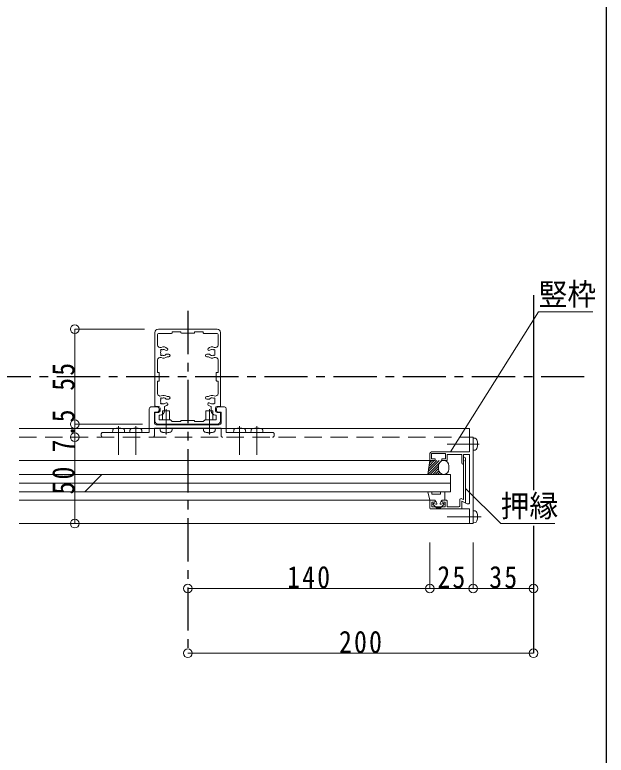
# Model space of a CAD drawing. Units: millimetres at full size, sheet at 1:5. Extents: x -1050 to 1050, y -742 to 742.
# Drawn here: x 648 to 990, y -314.2 to 114 of the extents above; entities that cross this region are included whole.
import ezdxf
from ezdxf.enums import TextEntityAlignment as Align

# ---------------------------------------------------------------- set-up
doc = ezdxf.new("R2010")
doc.units = ezdxf.units.MM
doc.header["$LTSCALE"] = 5
doc.linetypes.add('CHAIN1', pattern=[8, 5, -1, 1, -1])
doc.linetypes.add('DASHED2', pattern=[3, 2, -1])
for name, color, linetype in [('0-0_通り芯', 7, 'CHAIN1'), ('0-1_躯体', 134, 'Continuous'), ('1-5_図枠1_1', 7, 'Continuous')]:
    doc.layers.add(name, color=color, linetype=linetype)
for name, color, linetype, lineweight in [('0-3_寸法', 54, 'Continuous', 20), ('0-4_手摺部材', 92, 'Continuous', 20), ('0-7_ガラス', 6, 'Continuous', 20), ('0-8_その他', 11, 'Continuous', 20), ('0-9_文字', 3, 'Continuous', 20), ('0-A_支柱', 6, 'Continuous', 20)]:
    doc.layers.add(name, color=color, linetype=linetype, lineweight=lineweight)
doc.styles.add('ＭＳ ゴシック', font='')
doc.styles.get('ＭＳ ゴシック').set_extended_font_data('MS Gothic')

# ---------------------------------------------------------------- blocks, each defined once
blk = doc.blocks.new('dimension_origin')
at = {"color": 0, "linetype": 'Continuous', "lineweight": -2}
blk.add_circle((0, 0), 1.25, dxfattribs=at)

msp = doc.modelspace()

# ---------------------------------------------------------------- linework, layer by layer
at = {"layer": '0-0_通り芯'}
for p, q in [((748.02, -57.19), (748.02, -255.293)), ((977.332, -95.293), (-315, -95.293))]:
    msp.add_line(p, q, dxfattribs=at)
at = {"layer": '0-1_躯体'}
for p, q in [((948.02, -48.078), (948.02, -160.916)), ((948.02, -181.487), (948.02, -255.293))]:
    msp.add_line(p, q, dxfattribs=at)
at = {"layer": '0-3_寸法'}
for p, q in [((723.048, -67.793), (682.654, -67.793)), ((682.654, -67.793), (682.654, -122.793)), ((721.932, -122.793), (682.654, -122.793)), ((682.654, -122.793), (682.654, -130.293)), ((682.654, -130.293), (682.654, -180.293)), ((888.02, -191.172), (888.02, -217.793)), ((913.02, -191.172), (913.02, -217.793)), ((748.02, -217.793), (888.02, -217.793)), ((888.02, -217.793), (913.02, -217.793)), ((913.02, -217.793), (948.02, -217.793)), ((948.02, -255.293), (748.02, -255.293))]:
    msp.add_line(p, q, dxfattribs=at)
at = {"layer": '0-4_手摺部材'}
for p, q in [((744.52, -67.793), (751.52, -67.793)), ((725.77, -125.293), (725.77, -113.793)), ((726.77, -112.793), (730.47, -112.793)), ((731.47, -113.793), (731.47, -114.793)), ((733.52, -120.293), (733.52, -115.093)), ((733.52, -115.093), (737.52, -115.093)), ((737.52, -115.093), (737.52, -120.293)), ((758.52, -120.293), (758.52, -115.093)), ((758.52, -115.093), (762.52, -115.093)), ((762.52, -115.093), (762.52, -120.293)), ((764.57, -113.793), (764.57, -114.793)), ((769.27, -112.793), (765.57, -112.793)), ((770.27, -125.293), (770.27, -113.793)), ((730.47, -115.793), (728.77, -115.793)), ((728.77, -115.793), (728.77, -122.093)), ((765.57, -115.793), (767.27, -115.793)), ((767.27, -115.793), (767.27, -122.093)), ((729.77, -123.093), (766.27, -123.093)), ((911.02, -125.293), (650.52, -125.293)), ((728.77, -125.093), (767.27, -125.093)), ((728.77, -125.293), (728.77, -125.093)), ((732.038, -125.293), (732.02, -125.093)), ((739.02, -125.093), (732.02, -125.093)), ((739.003, -125.293), (739.02, -125.093)), ((757.038, -125.293), (757.02, -125.093)), ((764.02, -125.093), (757.02, -125.093)), ((764.003, -125.293), (764.02, -125.093)), ((767.27, -125.093), (767.27, -125.293)), ((911.02, -130.293), (911.02, -125.293)), ((914.139, -130.891), (913.02, -130.793)), ((913.02, -130.793), (913.02, -137.793)), ((888.02, -139.793), (888.02, -143.793)), ((911.02, -138.793), (889.02, -138.793)), ((906.52, -140.293), (906.52, -145.293)), ((907.52, -140.293), (911.02, -140.293)), ((907.52, -140.293), (907.52, -145.293)), ((911.02, -140.293), (911.02, -167.925)), ((914.139, -137.695), (913.02, -137.793)), ((650.52, -143.793), (888.02, -143.793)), ((907.52, -142.393), (907.52, -143.493)), ((907.82, -143.793), (907.52, -143.493)), ((907.82, -143.793), (907.52, -144.093)), ((907.52, -144.093), (907.52, -166.076)), ((908.72, -142.393), (908.72, -167.976)), ((650.52, -166.796), (888.02, -166.796)), ((890.52, -166.793), (888.32, -166.793)), ((897.72, -166.793), (895.52, -166.793)), ((905.32, -170.093), (905.32, -166.612)), ((906.464, -165.89), (907.234, -166.256)), ((888.02, -167.093), (888.02, -171.293)), ((890.72, -167.793), (889.22, -167.793)), ((889.22, -170.593), (889.22, -167.793)), ((896.82, -170.593), (889.22, -170.593)), ((891.02, -167.293), (891.02, -167.493)), ((895.02, -167.493), (895.02, -167.293)), ((896.82, -167.793), (895.32, -167.793)), ((896.82, -167.793), (896.82, -170.593)), ((898.02, -167.093), (898.02, -170.593)), ((904.82, -170.593), (898.02, -170.593)), ((908.434, -168.157), (906.52, -167.245)), ((906.52, -171.493), (906.52, -167.245)), ((906.22, -171.793), (888.52, -171.793)), ((911.02, -171.793), (911.02, -180.293)), ((914.139, -172.891), (913.02, -172.793)), ((913.02, -172.793), (913.02, -179.793)), ((914.139, -179.695), (913.02, -179.793)), ((650.52, -180.293), (911.02, -180.293))]:
    msp.add_line(p, q, dxfattribs=at)
at = {"layer": '0-4_手摺部材', "linetype": 'CHAIN1'}
for p, q in [((735.52, -114.093), (735.52, -128.693)), ((760.52, -114.093), (760.52, -128.693)), ((708.02, -123.893), (708.02, -140.493)), ((718.02, -123.893), (718.02, -140.493)), ((778.02, -123.893), (778.02, -140.493)), ((788.02, -123.893), (788.02, -140.493)), ((916.62, -134.293), (898.061, -134.293)), ((917.661, -176.293), (898.061, -176.293))]:
    msp.add_line(p, q, dxfattribs=at)
at = {"layer": '0-4_手摺部材', "linetype": 'DASHED2'}
for p, q in [((699.02, -127.493), (707.72, -127.493)), ((704.618, -126.374), (704.52, -127.493)), ((708.02, -127.793), (707.72, -127.493)), ((708.02, -127.793), (708.32, -127.493)), ((708.32, -127.493), (717.72, -127.493)), ((711.422, -126.374), (711.52, -127.493)), ((714.618, -126.374), (714.52, -127.493)), ((718.02, -127.793), (717.72, -127.493)), ((718.02, -127.793), (718.32, -127.493)), ((718.32, -127.493), (725.77, -127.493)), ((721.422, -126.374), (721.52, -127.493)), ((725.77, -127.493), (725.77, -125.293)), ((728.77, -129.293), (728.77, -125.293)), ((732.118, -126.212), (732.038, -125.293)), ((738.922, -126.212), (739.003, -125.293)), ((757.118, -126.212), (757.038, -125.293)), ((763.922, -126.212), (764.003, -125.293)), ((767.27, -125.293), (767.27, -129.293)), ((770.27, -127.493), (770.27, -125.293)), ((777.72, -127.493), (770.27, -127.493)), ((774.618, -126.374), (774.52, -127.493)), ((778.02, -127.793), (777.72, -127.493)), ((778.02, -127.793), (778.32, -127.493)), ((787.72, -127.493), (778.32, -127.493)), ((781.422, -126.374), (781.52, -127.493)), ((784.618, -126.374), (784.52, -127.493)), ((788.02, -127.793), (787.72, -127.493)), ((788.02, -127.793), (788.32, -127.493)), ((797.02, -127.493), (788.32, -127.493)), ((791.422, -126.374), (791.52, -127.493)), ((650.52, -130.293), (911.02, -130.293)), ((698.02, -129.293), (698.02, -128.493)), ((798.02, -129.293), (798.02, -128.493))]:
    msp.add_line(p, q, dxfattribs=at)
at = {"layer": '0-4_手摺部材'}
for points in [[(911.02, -180.293), (913.02, -180.293), (913.02, -130.293), (911.02, -130.293), (911.02, -138.793)], [(888.02, -143.793), (891.02, -143.793), (891.02, -142.793), (889.02, -142.793), (889.02, -139.793), (897.02, -139.793), (897.02, -142.793), (895.02, -142.793), (895.02, -143.793), (898.02, -143.793), (898.02, -140.293), (906.52, -140.293)], [(911.02, -171.793), (906.52, -171.793), (906.52, -167.293), (909.573, -168.819)]]:
    msp.add_lwpolyline(points, dxfattribs=at)
for centre, radius, start, end in [((726.77, -113.793), 1, 90, 180), ((730.47, -113.793), 1, 0, 90), ((730.47, -114.793), 1, 270, 360), ((765.57, -113.793), 1, 90, 180), ((765.57, -114.793), 1, 180, 270), ((769.27, -113.793), 1, 0, 90), ((729.77, -122.093), 1, 180, 270), ((766.27, -122.093), 1, 270, 360), ((705.913, -126.487), 1.3, 105.88085, 113.31036), ((708.02, -133.893), 9, 74.11915, 105.88085), ((710.127, -126.487), 1.3, 66.68964, 74.11915), ((715.913, -126.487), 1.3, 105.88085, 113.31036), ((718.02, -133.893), 9, 74.11915, 105.88085), ((720.127, -126.487), 1.3, 66.68964, 74.11915), ((775.913, -126.487), 1.3, 105.88085, 113.31036), ((778.02, -133.893), 9, 74.11915, 105.88085), ((780.127, -126.487), 1.3, 66.68964, 74.11915), ((785.913, -126.487), 1.3, 105.88085, 113.31036), ((788.02, -133.893), 9, 74.11915, 105.88085), ((790.127, -126.487), 1.3, 66.68964, 74.11915), ((914.026, -132.186), 1.3, 15.88085, 85), ((906.62, -134.293), 9, 344.11915, 15.88085), ((914.026, -136.4), 1.3, 275, 344.11915), ((889.02, -139.793), 1, 90, 180), ((907.02, -145.293), 0.5, 180, 360), ((908.12, -142.393), 0.6, 0, 180), ((888.32, -167.093), 0.3, 90, 180), ((890.52, -167.293), 0.5, 0, 90), ((895.52, -167.293), 0.5, 90, 180), ((897.72, -167.093), 0.3, 0, 90), ((906.12, -166.612), 0.8, 64.54, 180), ((907.32, -166.076), 0.2, 244.54, 360), ((888.52, -171.293), 0.5, 180, 270), ((890.72, -167.493), 0.3, 270, 360), ((895.32, -167.493), 0.3, 180, 270), ((904.82, -170.093), 0.5, 270, 360), ((908.52, -167.976), 0.2, 244.54, 360), ((910.02, -167.925), 1, 243.43495, 360), ((906.22, -171.493), 0.3, 270, 360), ((914.026, -174.186), 1.3, 15.88085, 85), ((906.62, -176.293), 9, 344.11915, 15.88085), ((914.026, -178.4), 1.3, 275, 344.11915)]:
    msp.add_arc(centre, radius, start, end, dxfattribs=at)
at = {"layer": '0-4_手摺部材', "linetype": 'DASHED2'}
for centre, radius, start, end in [((699.02, -128.493), 1, 90, 180), ((705.913, -126.487), 1.3, 113.31036, 175), ((710.127, -126.487), 1.3, 5, 66.68964), ((715.913, -126.487), 1.3, 113.31036, 175), ((720.127, -126.487), 1.3, 5, 66.68964), ((733.413, -126.099), 1.3, 185, 254.11915), ((735.52, -118.693), 9, 254.11915, 285.88085), ((737.627, -126.099), 1.3, 285.88085, 355), ((758.413, -126.099), 1.3, 185, 254.11915), ((760.52, -118.693), 9, 254.11915, 285.88085), ((762.627, -126.099), 1.3, 285.88085, 355), ((775.913, -126.487), 1.3, 113.31036, 175), ((780.127, -126.487), 1.3, 5, 66.68964), ((785.913, -126.487), 1.3, 113.31036, 175), ((790.127, -126.487), 1.3, 5, 66.68964), ((797.02, -128.493), 1, 0, 90), ((699.02, -129.293), 1, 180, 270), ((727.77, -129.293), 1, 270, 360), ((768.27, -129.293), 1, 180, 270), ((797.02, -129.293), 1, 270, 360)]:
    msp.add_arc(centre, radius, start, end, dxfattribs=at)
at = {"layer": '0-7_ガラス'}
for p, q in [((900.02, -151.796), (650.52, -151.796)), ((688.436, -161.796), (698.436, -151.796)), ((900.02, -161.796), (900.02, -151.796)), ((650.52, -156.796), (900.02, -156.796)), ((650.52, -161.796), (900.02, -161.796))]:
    msp.add_line(p, q, dxfattribs=at)
at = {"layer": '0-8_その他'}
for p, q in [((888.02, -143.793), (886.812, -151.793)), ((886.856, -151.793), (893.532, -145.117)), ((887.056, -150.179), (893.441, -143.793)), ((887.307, -148.513), (892.027, -143.793)), ((887.559, -146.847), (890.613, -143.793)), ((887.81, -145.182), (889.199, -143.793)), ((894.344, -144.305), (894.856, -143.793)), ((888.27, -151.793), (893.02, -147.043)), ((889.684, -151.793), (893.02, -148.457)), ((891.098, -151.793), (893.168, -149.723)), ((893.02, -148.793), (893.02, -146.793)), ((899.02, -148.793), (899.02, -146.793)), ((892.513, -151.793), (893.66, -150.645)), ((887.992, -166.682), (886.817, -161.982)), ((886.962, -161.796), (889.12, -161.796)), ((889.27, -163.146), (889.27, -161.946)), ((894.27, -163.146), (894.27, -161.946)), ((894.42, -161.796), (896.62, -161.796)), ((896.77, -166.646), (896.77, -161.946)), ((888.137, -166.796), (891.029, -166.796)), ((889.42, -163.296), (894.12, -163.296)), ((895.011, -166.796), (896.62, -166.796)), ((889.942, -169.283), (891.672, -170.955)), ((891.471, -169.067), (890.369, -168.624)), ((892.02, -171.096), (894.02, -171.096)), ((896.098, -169.283), (894.367, -170.955)), ((894.569, -169.067), (895.671, -168.624))]:
    msp.add_line(p, q, dxfattribs=at)
for centre, radius, start, end in [((896.02, -146.793), 3, 90, 180), ((896.02, -146.793), 3, 0, 90), ((896.02, -148.793), 3, 180, 270), ((896.02, -148.793), 3, 270, 360), ((886.962, -161.946), 0.15, 90, 194.03624), ((889.12, -161.946), 0.15, 0, 90), ((894.42, -161.946), 0.15, 90, 180), ((896.62, -161.946), 0.15, 0, 90), ((888.137, -166.646), 0.15, 194.03624, 270), ((889.42, -163.146), 0.15, 180, 270), ((891.029, -166.946), 0.15, 29.09547, 90), ((873.684, -176.598), 20, 23.77732, 29.09547), ((912.356, -176.598), 20, 150.90453, 156.22268), ((894.12, -163.146), 0.15, 270, 360), ((895.011, -166.946), 0.15, 90, 150.90453), ((896.62, -166.646), 0.15, 270, 360), ((890.22, -168.996), 0.4, 68.12576, 225.9867), ((891.62, -168.696), 0.4, 248.12576, 23.77732), ((892.02, -170.596), 0.5, 225.9867, 270), ((894.42, -168.696), 0.4, 156.22268, 291.87424), ((894.02, -170.596), 0.5, 270, 314.0133), ((895.82, -168.996), 0.4, 314.0133, 111.87424)]:
    msp.add_arc(centre, radius, start, end, dxfattribs=at)
at = {"layer": '0-9_文字'}
for points in [[(900.019, -138.793), (950.934, -57.793), (982.184, -57.793)], [(908.72, -160.025), (928.988, -180.293), (960.238, -180.293)]]:
    msp.add_lwpolyline(points, dxfattribs=at)
at = {"layer": '0-A_支柱'}
for p, q in [((765.02, -67.793), (731.02, -67.793)), ((729.02, -69.793), (729.02, -112.193)), ((730.52, -76.985), (730.52, -70.793)), ((738.72, -70.293), (731.02, -70.293)), ((744.02, -69.293), (744.02, -69.743)), ((744.32, -70.043), (751.72, -70.043)), ((752.02, -69.293), (752.02, -69.743)), ((752.02, -69.293), (757.02, -69.293)), ((757.02, -69.993), (757.02, -69.293)), ((757.32, -70.293), (765.02, -70.293)), ((765.52, -76.985), (765.52, -70.793)), ((767.02, -112.193), (767.02, -69.793)), ((730.52, -92.793), (730.52, -85.601)), ((735.697, -82.293), (737.02, -82.293)), ((736.097, -83.793), (737.02, -83.793)), ((760.343, -82.293), (759.02, -82.293)), ((759.943, -83.793), (759.02, -83.793)), ((765.52, -92.793), (765.52, -85.601)), ((730.52, -92.793), (731.22, -92.793)), ((731.52, -93.093), (731.52, -97.493)), ((764.52, -93.093), (764.52, -97.493)), ((765.52, -92.793), (764.82, -92.793)), ((730.52, -97.793), (731.22, -97.793)), ((730.52, -104.985), (730.52, -97.793)), ((765.52, -97.793), (764.82, -97.793)), ((765.52, -104.985), (765.52, -97.793)), ((736.097, -106.793), (737.02, -106.793)), ((759.943, -106.793), (759.02, -106.793)), ((735.697, -108.293), (737.02, -108.293)), ((760.343, -108.293), (759.02, -108.293)), ((731.02, -112.493), (729.32, -112.493)), ((732.02, -114.993), (732.02, -113.493)), ((734.52, -114.993), (734.52, -112.504)), ((761.52, -114.993), (761.52, -112.504)), ((764.02, -114.993), (764.02, -113.493)), ((765.02, -112.493), (766.72, -112.493)), ((729.02, -116.293), (729.02, -120.793)), ((729.32, -115.993), (731.02, -115.993)), ((731.52, -117.493), (732.02, -117.493)), ((731.52, -120.293), (731.52, -117.493)), ((764.52, -117.493), (764.02, -117.493)), ((764.52, -120.293), (764.52, -117.493)), ((766.72, -115.993), (765.02, -115.993)), ((767.02, -120.793), (767.02, -116.293)), ((731.02, -122.793), (765.02, -122.793)), ((731.52, -120.293), (738.02, -120.293)), ((739.02, -121.293), (738.02, -120.293)), ((739.02, -121.293), (744.02, -121.293)), ((744.02, -121.293), (744.02, -120.843)), ((744.32, -120.543), (751.72, -120.543)), ((752.02, -121.293), (752.02, -120.843)), ((752.02, -121.293), (757.02, -121.293)), ((757.02, -121.293), (758.02, -120.293)), ((764.52, -120.293), (758.02, -120.293))]:
    msp.add_line(p, q, dxfattribs=at)
msp.add_lwpolyline([(739.02, -69.993), (739.02, -69.293), (744.02, -69.293)], dxfattribs=at)
for centre, radius, start, end in [((731.02, -69.793), 2, 90, 180), ((765.02, -69.793), 2, 0, 90), ((731.02, -70.793), 0.5, 90, 180), ((738.72, -69.993), 0.3, 270, 360), ((744.32, -69.743), 0.3, 180, 270), ((751.72, -69.743), 0.3, 270, 360), ((757.32, -69.993), 0.3, 180, 270), ((765.02, -70.793), 0.5, 0, 90), ((732.02, -76.985), 1.5, 180, 294.90106), ((764.02, -76.985), 1.5, 245.09894, 360), ((734.02, -81.293), 1.75, 157.5799, 202.4201), ((732.783, -80.055), 0.5, 55.28656, 214.71344), ((732.125, -80.511), 0.3, 337.5799, 34.71344), ((734.02, -81.293), 3.25, 47.4576, 114.90106), ((733.238, -79.398), 0.3, 235.28656, 292.4201), ((734.02, -81.293), 1.75, 47.4576, 112.4201), ((735.71, -79.451), 0.75, 227.4576, 47.4576), ((760.33, -79.451), 0.75, 132.5424, 312.5424), ((762.02, -81.293), 3.25, 65.09894, 132.5424), ((762.02, -81.293), 1.75, 67.5799, 132.5424), ((762.802, -79.398), 0.3, 247.5799, 304.71344), ((763.257, -80.055), 0.5, 325.28656, 124.71344), ((763.915, -80.511), 0.3, 145.28656, 202.4201), ((762.02, -81.293), 1.75, 337.5799, 22.4201), ((732.02, -85.601), 1.5, 65.09894, 180), ((732.783, -82.53), 0.5, 145.28656, 304.71344), ((732.125, -82.075), 0.3, 325.28656, 22.4201), ((734.02, -81.293), 3.25, 245.09894, 309.71514), ((733.238, -83.188), 0.3, 67.5799, 124.71344), ((734.02, -81.293), 1.75, 247.5799, 318.18969), ((735.697, -82.793), 0.5, 90, 138.18969), ((737.02, -83.043), 0.75, 270, 90), ((759.02, -83.043), 0.75, 90, 270), ((762.02, -81.293), 3.25, 230.28486, 294.90106), ((760.343, -82.793), 0.5, 41.81031, 90), ((762.02, -81.293), 1.75, 221.81031, 292.4201), ((762.802, -83.188), 0.3, 55.28656, 112.4201), ((763.257, -82.53), 0.5, 235.28656, 34.71344), ((764.02, -85.601), 1.5, 0, 114.90106), ((763.915, -82.075), 0.3, 157.5799, 214.71344), ((731.22, -93.093), 0.3, 0, 90), ((764.82, -93.093), 0.3, 90, 180), ((731.22, -97.493), 0.3, 270, 360), ((764.82, -97.493), 0.3, 180, 270), ((732.02, -104.985), 1.5, 180, 294.90106), ((734.02, -109.293), 3.25, 50.28486, 114.90106), ((737.02, -107.543), 0.75, 270, 90), ((759.02, -107.543), 0.75, 90, 270), ((762.02, -109.293), 3.25, 65.09894, 129.71514), ((764.02, -104.985), 1.5, 245.09894, 360), ((734.02, -109.293), 1.75, 157.5799, 202.4201), ((732.783, -108.055), 0.5, 55.28656, 214.71344), ((732.783, -110.53), 0.5, 145.28656, 304.71344), ((732.125, -108.511), 0.3, 337.5799, 34.71344), ((732.125, -110.075), 0.3, 325.28656, 22.4201), ((733.238, -107.398), 0.3, 235.28656, 292.4201), ((733.238, -111.188), 0.3, 67.5799, 124.71344), ((734.02, -109.293), 1.75, 41.81031, 112.4201), ((734.02, -109.293), 1.75, 247.5799, 312.5424), ((735.71, -111.135), 0.75, 312.5424, 132.5424), ((735.697, -107.793), 0.5, 221.81031, 270), ((760.33, -111.135), 0.75, 47.4576, 227.4576), ((760.343, -107.793), 0.5, 270, 318.18969), ((762.02, -109.293), 1.75, 67.5799, 138.18969), ((762.02, -109.293), 1.75, 227.4576, 292.4201), ((762.802, -107.398), 0.3, 247.5799, 304.71344), ((762.802, -111.188), 0.3, 55.28656, 112.4201), ((763.257, -108.055), 0.5, 325.28656, 124.71344), ((763.257, -110.53), 0.5, 235.28656, 34.71344), ((763.915, -108.511), 0.3, 145.28656, 202.4201), ((763.915, -110.075), 0.3, 157.5799, 214.71344), ((762.02, -109.293), 1.75, 337.5799, 22.4201), ((729.32, -112.193), 0.3, 180, 270), ((731.02, -113.493), 1, 0, 90), ((731.02, -114.993), 1, 270, 360), ((732.02, -114.993), 2.5, 270, 360), ((734.02, -109.293), 3.25, 278.84988, 312.5424), ((762.02, -109.293), 3.25, 227.4576, 261.15012), ((764.02, -114.993), 2.5, 180, 270), ((765.02, -113.493), 1, 90, 180), ((765.02, -114.993), 1, 180, 270), ((766.72, -112.193), 0.3, 270, 360), ((729.32, -116.293), 0.3, 90, 180), ((766.72, -116.293), 0.3, 0, 90), ((731.02, -120.793), 2, 180, 270), ((744.32, -120.843), 0.3, 90, 180), ((751.72, -120.843), 0.3, 0, 90), ((765.02, -120.793), 2, 270, 360)]:
    msp.add_arc(centre, radius, start, end, dxfattribs=at)
at = {"layer": '1-5_図枠1_1'}
msp.add_line((990, 682.5), (990, -707.5), dxfattribs=at)

# ---------------------------------------------------------------- block references
at = {"layer": '0-3_寸法', "xscale": 2, "yscale": 2}
for p, rotation in [((682.654, -67.793), 90), ((682.654, -122.793), 270), ((682.654, -122.793), 90), ((682.654, -130.293), 270), ((682.654, -130.293), 90), ((682.654, -180.293), 270), ((748.02, -217.793), 180), ((888.02, -217.793), 180), ((913.02, -217.793), 180), ((748.02, -255.293), 180)]:
    msp.add_blockref('dimension_origin', p, dxfattribs=dict(at, rotation=rotation))
for p in [(888.02, -217.793), (913.02, -217.793), (948.02, -217.793), (948.02, -255.293)]:
    msp.add_blockref('dimension_origin', p, dxfattribs=at)

# ---------------------------------------------------------------- texts
at = {"layer": '0-3_寸法', "char_height": 12.83, "attachment_point": 7, "rotation": 90, "style": 'ＭＳ ゴシック'}
for s, insert in [('\\T1.17;\\W0.85;55', (682.654, -103.418)), ('\\T1.17;\\W0.85;7.5', (682.654, -139.043)), ('\\T1.17;\\W0.85;50', (682.654, -163.418))]:
    msp.add_mtext(s, dxfattribs=dict(at, insert=insert))
at = {"layer": '0-3_寸法', "char_height": 12.83, "attachment_point": 7, "style": 'ＭＳ ゴシック'}
for s, insert in [('\\T1.17;\\W0.85;140', (805.52, -217.793)), ('\\T1.17;\\W0.85;25', (892.395, -217.793)), ('\\T1.17;\\W0.85;35', (922.395, -217.793)), ('\\T1.17;\\W0.85;200', (835.52, -255.293))]:
    msp.add_mtext(s, dxfattribs=dict(at, insert=insert))
at = {"layer": '0-9_文字', "style": 'ＭＳ ゴシック', "width": 0.95}
for s, p in [('竪枠', (950.934, -57.793)), ('押縁', (928.988, -180.293))]:
    msp.add_text(s, height=12.83, dxfattribs=at).set_placement(p, align=Align.BOTTOM_LEFT)

doc.saveas('drawing.dxf')
